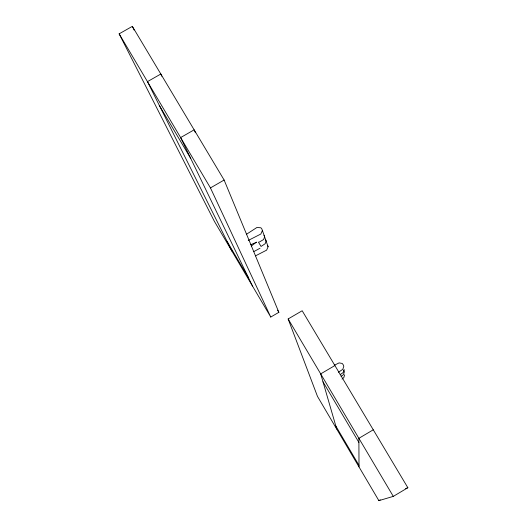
<?xml version="1.0" encoding="UTF-8"?>
<svg xmlns="http://www.w3.org/2000/svg" width="527" height="527" viewBox="0 0 527 527"><rect width="100%" height="100%" fill="white"/><g stroke="black" fill="none" stroke-linecap="round" stroke-linejoin="round"><path stroke-width="0.79" d="M344.171 369.486L343.215 372.503L340.159 374.69M344.691 374.769L343.775 377.675L342.03 379.078M246.366 234.344L256.932 227.473L260.878 227.776L261.853 228.962L268.098 246.722L266.616 250.154L255.483 255.865M262.433 230.385L260.852 234.021L248.224 240.457M256.379 242.156L251.3 246.037M260.009 248.25L253.737 251.636M378.873 500.65L393.3 496.381L407.858 487.719L302.182 310.752L288.137 318.954L317.478 396.39L378.873 500.65L380.277 499.813M373.274 429.795L358.88 438.312L359.012 466.915M334.25 365.29L339.078 362.892L342.148 363.426L343.182 364.691L343.808 366.199L342.827 369.289L338.426 372.273M334.902 365.54L320.693 373.887L336.713 429.05M341.074 376.469L343.472 374.677L344.414 371.706L343.808 370.25M270.753 317.05L278.862 312.327L224.127 180.036L132.349 26.35L119.142 33.84L214.265 221.129L270.753 317.05L210.457 187.908L119.142 33.84M210.457 187.908L224.127 180.036M250.799 244.673L256.662 242.242M405.573 488.595L407.858 487.719M259.324 242.025L263.665 239.508L264.633 236.649L264.06 235.259M258.349 242.012L261.056 246.452L265.173 243.711L266.122 240.892L265.555 239.522M288.137 318.954L393.3 496.381M159.279 105.341L190.721 158.429M322.992 381.792L358.9 442.43M277.61 310.212L278.862 312.327M227.289 241.801L248.527 277.848M335.844 426.073L359.006 465.381M231.972 251.201L147.468 81.632L160.821 74.024L161.822 76.217M252.486 286.036L180.629 137.573L194.147 129.833L195.431 132.764M132.349 26.35L134.102 30.065M267.551 245.384L268.098 246.722"/></g></svg>
